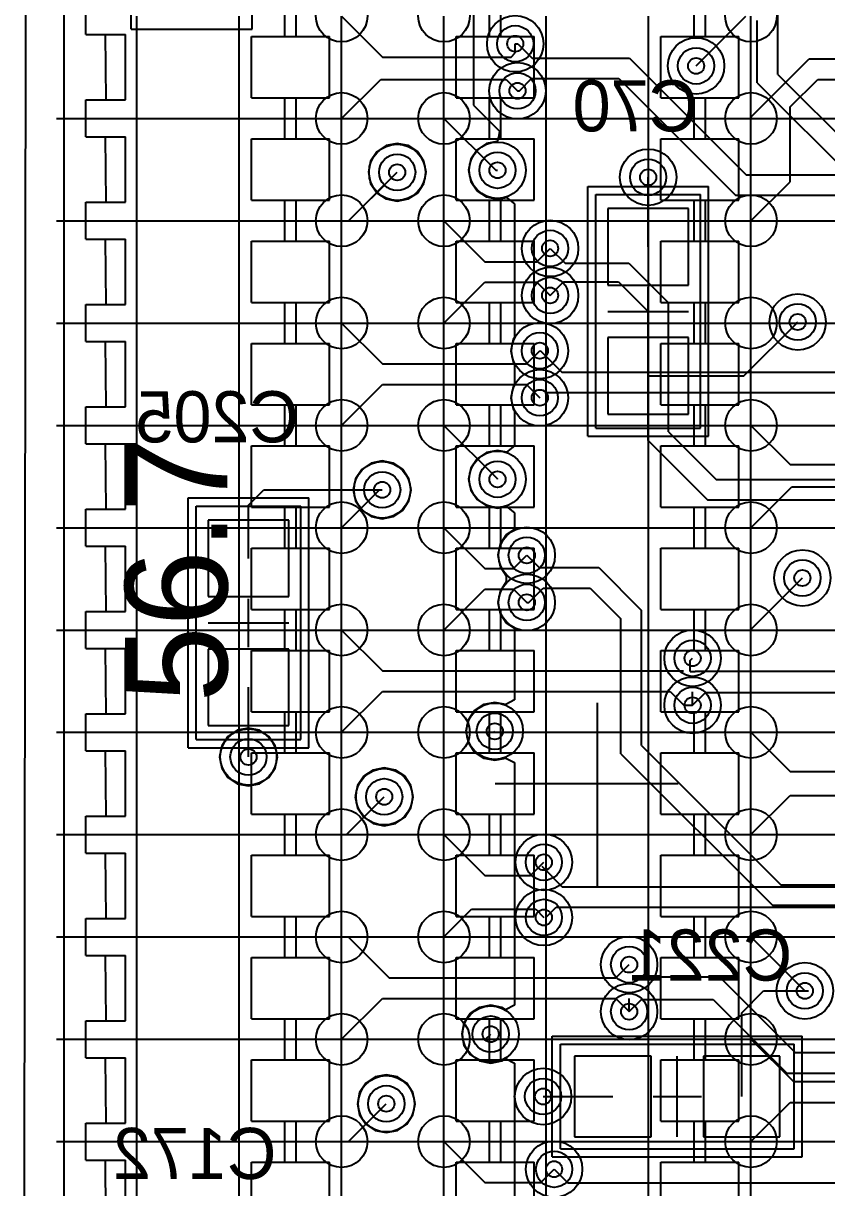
# Model space of a CAD drawing. Extents: x 28 to 300, y 18 to 330.
# Drawn here: x 138.26 to 148.23, y 145.92 to 160.37 of the extents above; entities that cross this region are included whole.
import ezdxf

# ---------------------------------------------------------------- set-up
doc = ezdxf.new("R2010")
doc.units = 0
for name, color, linetype in [('BOTTOMLAYER', 5, 'CONTINUOUS'), ('BOTTOMOVERLAY', 54, 'CONTINUOUS'), ('BOTTOMPASTE', 16, 'CONTINUOUS'), ('BOTTOMSOLDER', 6, 'CONTINUOUS'), ('DRILLDRAWING', 1, 'CONTINUOUS'), ('INTERNALPLANE1', 76, 'CONTINUOUS'), ('INTERNALPLANE6', 136, 'CONTINUOUS'), ('MECHANICAL11', 56, 'CONTINUOUS'), ('MECHANICAL14', 56, 'CONTINUOUS'), ('MECHANICAL15', 56, 'CONTINUOUS'), ('MECHANICAL8', 56, 'CONTINUOUS'), ('MIDLAYER1', 16, 'CONTINUOUS'), ('MIDLAYER3', 90, 'CONTINUOUS'), ('MULTILAYER', 9, 'CONTINUOUS'), ('TOPLAYER', 1, 'CONTINUOUS'), ('TOPOVERLAY', 2, 'CONTINUOUS'), ('TOPPASTE', 8, 'CONTINUOUS'), ('TOPSOLDER', 216, 'CONTINUOUS'), ('VIAHOLELAYER', 16, 'CONTINUOUS')]:
    doc.layers.add(name, color=color, linetype=linetype)

msp = doc.modelspace()

# ---------------------------------------------------------------- linework, layer by layer
at = {"layer": 'BOTTOMLAYER'}
for p, q in [((146.014, 157.595), (146.014, 158.46)), ((146.514, 158.07), (145.514, 158.07)), ((145.514, 158.07), (145.514, 157.12)), ((146.514, 157.12), (146.514, 158.07)), ((145.514, 157.12), (146.514, 157.12)), ((147.202, 155.995), (147.87, 156.663)), ((146.514, 156.47), (145.514, 156.47)), ((145.514, 156.47), (145.514, 155.52)), ((146.514, 155.52), (146.514, 156.47)), ((146.014, 155.995), (147.202, 155.995)), ((145.514, 155.52), (146.514, 155.52)), ((141.054, 154.389), (141.245, 154.58)), ((141.245, 154.58), (142.714, 154.58)), ((141.054, 153.729), (141.054, 154.389)), ((141.554, 154.204), (140.554, 154.204)), ((140.554, 154.204), (140.554, 153.254)), ((141.554, 153.254), (141.554, 154.204)), ((140.554, 153.254), (141.554, 153.254)), ((141.554, 152.604), (140.554, 152.604)), ((140.554, 152.604), (140.554, 151.654)), ((141.554, 151.654), (141.554, 152.604)), ((141.054, 151.264), (141.054, 152.129)), ((140.554, 151.654), (141.554, 151.654)), ((144.695, 149.907), (144.949, 149.653)), ((144.949, 149.653), (149.467, 149.653)), ((144.746, 149.272), (144.873, 149.399)), ((144.873, 149.399), (149.572, 149.399)), ((147.175, 148.089), (147.447, 148.361)), ((147.447, 148.361), (147.959, 148.361)), ((147.175, 147.05), (147.175, 148.089)), ((146.05, 147.55), (145.1, 147.55)), ((145.1, 147.55), (145.1, 146.55)), ((146.05, 146.55), (146.05, 147.55)), ((147.65, 147.55), (146.7, 147.55)), ((146.7, 147.55), (146.7, 146.55)), ((147.65, 146.55), (147.65, 147.55)), ((144.71, 147.05), (145.575, 147.05)), ((145.1, 146.55), (146.05, 146.55)), ((146.7, 146.55), (147.65, 146.55))]:
    msp.add_line(p, q, dxfattribs=at)
for centre in [(144.365, 160.117), (146.609, 159.842), (144.393, 159.533), (142.9, 158.521), (144.145, 158.547), (146.014, 158.46), (144.797, 157.577), (144.797, 156.993), (147.87, 156.663), (144.67, 156.307), (144.67, 155.723), (142.714, 154.58), (144.145, 154.711), (144.508, 153.767), (147.928, 153.486), (144.508, 153.183), (146.566, 152.49), (146.566, 151.906), (144.111, 151.583), (141.054, 151.264), (142.739, 150.77), (144.72, 149.957), (144.72, 149.272), (145.778, 148.687), (147.959, 148.361), (145.778, 148.103), (144.06, 147.824), (142.765, 146.96), (144.71, 147.05), (144.847, 146.147)]:
    msp.add_circle(centre, 0.225, dxfattribs=at)
at = {"layer": 'BOTTOMOVERLAY'}
for p, q in [((145.514, 156.795), (146.514, 156.795)), ((140.554, 152.929), (141.554, 152.929)), ((146.375, 146.55), (146.375, 147.55))]:
    msp.add_line(p, q, dxfattribs=at)
at = {"layer": 'BOTTOMPASTE'}
for p, q in [((146.514, 158.07), (145.514, 158.07)), ((145.514, 158.07), (145.514, 157.12)), ((146.514, 157.12), (146.514, 158.07)), ((145.514, 157.12), (146.514, 157.12)), ((146.514, 156.47), (145.514, 156.47)), ((145.514, 156.47), (145.514, 155.52)), ((146.514, 155.52), (146.514, 156.47)), ((145.514, 155.52), (146.514, 155.52)), ((141.554, 154.204), (140.554, 154.204)), ((140.554, 154.204), (140.554, 153.254)), ((141.554, 153.254), (141.554, 154.204)), ((140.554, 153.254), (141.554, 153.254)), ((141.554, 152.604), (140.554, 152.604)), ((140.554, 152.604), (140.554, 151.654)), ((141.554, 151.654), (141.554, 152.604)), ((140.554, 151.654), (141.554, 151.654)), ((146.05, 147.55), (145.1, 147.55)), ((145.1, 147.55), (145.1, 146.55)), ((146.05, 146.55), (146.05, 147.55)), ((147.65, 147.55), (146.7, 147.55)), ((146.7, 147.55), (146.7, 146.55)), ((147.65, 146.55), (147.65, 147.55)), ((145.1, 146.55), (146.05, 146.55)), ((146.7, 146.55), (147.65, 146.55))]:
    msp.add_line(p, q, dxfattribs=at)
at = {"layer": 'BOTTOMSOLDER'}
for p, q in [((146.514, 158.07), (145.514, 158.07)), ((145.514, 158.07), (145.514, 157.12)), ((146.514, 157.12), (146.514, 158.07)), ((145.514, 157.12), (146.514, 157.12)), ((146.514, 156.47), (145.514, 156.47)), ((145.514, 156.47), (145.514, 155.52)), ((146.514, 155.52), (146.514, 156.47)), ((145.514, 155.52), (146.514, 155.52)), ((141.554, 154.204), (140.554, 154.204)), ((140.554, 154.204), (140.554, 153.254)), ((141.554, 153.254), (141.554, 154.204)), ((140.554, 153.254), (141.554, 153.254)), ((141.554, 152.604), (140.554, 152.604)), ((140.554, 152.604), (140.554, 151.654)), ((141.554, 151.654), (141.554, 152.604)), ((140.554, 151.654), (141.554, 151.654)), ((146.05, 147.55), (145.1, 147.55)), ((145.1, 147.55), (145.1, 146.55)), ((146.05, 146.55), (146.05, 147.55)), ((147.65, 147.55), (146.7, 147.55)), ((146.7, 147.55), (146.7, 146.55)), ((147.65, 146.55), (147.65, 147.55)), ((145.1, 146.55), (146.05, 146.55)), ((146.7, 146.55), (147.65, 146.55))]:
    msp.add_line(p, q, dxfattribs=at)
at = {"layer": 'DRILLDRAWING'}
for centre in [(144.365, 160.117), (146.609, 159.842), (144.393, 159.533), (142.9, 158.521), (144.145, 158.547), (146.014, 158.46), (144.797, 157.577), (144.797, 156.993), (147.87, 156.663), (144.67, 156.307), (144.67, 155.723), (144.145, 154.711), (142.714, 154.58), (144.508, 153.767), (147.928, 153.486), (144.508, 153.183), (146.566, 152.49), (146.566, 151.906), (144.111, 151.583), (141.054, 151.264), (142.739, 150.77), (144.72, 149.957), (144.72, 149.272), (145.778, 148.687), (147.959, 148.361), (145.778, 148.103), (144.06, 147.824), (144.71, 147.05), (142.765, 146.96), (144.847, 146.147)]:
    msp.add_circle(centre, 0.1, dxfattribs=at)
at = {"layer": 'INTERNALPLANE1'}
for centre in [(144.365, 160.117), (146.609, 159.842), (144.393, 159.533), (142.9, 158.521), (144.145, 158.547), (144.797, 157.577), (144.797, 156.993), (147.87, 156.663), (144.67, 156.307), (144.67, 155.723), (144.145, 154.711), (142.714, 154.58), (144.508, 153.767), (147.928, 153.486), (144.508, 153.183), (146.566, 152.49), (146.566, 151.906), (144.111, 151.583), (142.739, 150.77), (144.72, 149.957), (144.72, 149.272), (145.778, 148.687), (147.959, 148.361), (145.778, 148.103), (144.06, 147.824), (142.765, 146.96), (144.847, 146.147)]:
    msp.add_circle(centre, 0.35, dxfattribs=at)
at = {"layer": 'INTERNALPLANE6'}
for centre in [(144.365, 160.117), (144.393, 159.533), (146.014, 158.46), (144.797, 157.577), (144.797, 156.993), (144.67, 156.307), (144.67, 155.723), (144.508, 153.767), (144.508, 153.183), (146.566, 152.49), (146.566, 151.906), (141.054, 151.264), (144.72, 149.957), (144.72, 149.272), (145.778, 148.687), (145.778, 148.103), (144.71, 147.05), (144.847, 146.147)]:
    msp.add_circle(centre, 0.35, dxfattribs=at)
at = {"layer": 'MECHANICAL14'}
for p, q in [((138.768, 122.208), (138.768, 178.824)), ((139.036, 160.231), (139.036, 160.689)), ((141.505, 160.206), (141.505, 160.714)), ((141.645, 160.206), (141.645, 160.714)), ((144.045, 160.206), (144.045, 160.714)), ((144.185, 160.206), (144.185, 160.714)), ((146.585, 160.206), (146.585, 160.714)), ((146.725, 160.206), (146.725, 160.714)), ((139.036, 160.231), (139.53, 160.231)), ((139.276, 160.231), (139.283, 159.419)), ((139.53, 159.419), (139.53, 160.231)), ((141.091, 159.444), (141.091, 160.206)), ((141.091, 160.206), (142.059, 160.206)), ((142.059, 159.444), (142.059, 160.206)), ((143.631, 159.444), (143.631, 160.206)), ((143.631, 160.206), (144.599, 160.206)), ((144.599, 159.444), (144.599, 160.206)), ((146.171, 159.444), (146.171, 160.206)), ((146.171, 160.206), (147.139, 160.206)), ((147.139, 159.444), (147.139, 160.206)), ((141.091, 159.444), (142.059, 159.444)), ((141.505, 158.936), (141.505, 159.444)), ((141.645, 158.936), (141.645, 159.444)), ((143.631, 159.444), (144.599, 159.444)), ((144.045, 158.936), (144.045, 159.444)), ((144.185, 158.936), (144.185, 159.444)), ((146.171, 159.444), (147.139, 159.444)), ((146.585, 158.936), (146.585, 159.444)), ((146.725, 158.936), (146.725, 159.444)), ((139.036, 159.419), (139.53, 159.419)), ((139.036, 158.961), (139.036, 159.419)), ((139.036, 158.961), (139.53, 158.961)), ((139.276, 158.961), (139.283, 158.149)), ((139.53, 158.149), (139.53, 158.961)), ((141.091, 158.174), (141.091, 158.936)), ((141.091, 158.936), (142.059, 158.936)), ((142.059, 158.174), (142.059, 158.936)), ((143.631, 158.174), (143.631, 158.936)), ((143.631, 158.936), (144.599, 158.936)), ((144.599, 158.174), (144.599, 158.936)), ((146.171, 158.174), (146.171, 158.936)), ((146.171, 158.936), (147.139, 158.936)), ((147.139, 158.174), (147.139, 158.936)), ((139.036, 158.149), (139.53, 158.149)), ((139.036, 157.691), (139.036, 158.149)), ((141.091, 158.174), (142.059, 158.174)), ((141.505, 157.666), (141.505, 158.174)), ((141.645, 157.666), (141.645, 158.174)), ((143.631, 158.174), (144.599, 158.174)), ((144.045, 157.666), (144.045, 158.174)), ((144.185, 157.666), (144.185, 158.174)), ((145.364, 155.345), (145.364, 158.245)), ((145.364, 158.245), (146.664, 158.245)), ((146.171, 158.174), (147.139, 158.174)), ((146.585, 157.666), (146.585, 158.174)), ((146.664, 155.345), (146.664, 158.245)), ((146.725, 157.666), (146.725, 158.174)), ((139.036, 157.691), (139.53, 157.691)), ((139.276, 157.691), (139.283, 156.879)), ((139.53, 156.879), (139.53, 157.691)), ((141.091, 156.904), (141.091, 157.666)), ((141.091, 157.666), (142.059, 157.666)), ((142.059, 156.904), (142.059, 157.666)), ((143.631, 156.904), (143.631, 157.666)), ((143.631, 157.666), (144.599, 157.666)), ((144.599, 156.904), (144.599, 157.666)), ((146.171, 156.904), (146.171, 157.666)), ((146.171, 157.666), (147.139, 157.666)), ((147.139, 156.904), (147.139, 157.666)), ((139.036, 156.879), (139.53, 156.879)), ((139.036, 156.421), (139.036, 156.879)), ((141.091, 156.904), (142.059, 156.904)), ((141.505, 156.396), (141.505, 156.904)), ((141.645, 156.396), (141.645, 156.904)), ((143.631, 156.904), (144.599, 156.904)), ((144.045, 156.396), (144.045, 156.904)), ((144.185, 156.396), (144.185, 156.904)), ((146.171, 156.904), (147.139, 156.904)), ((146.585, 156.396), (146.585, 156.904)), ((146.725, 156.396), (146.725, 156.904)), ((139.036, 156.421), (139.53, 156.421)), ((139.276, 156.421), (139.283, 155.609)), ((139.53, 155.609), (139.53, 156.421)), ((141.091, 155.634), (141.091, 156.396)), ((141.091, 156.396), (142.059, 156.396)), ((142.059, 155.634), (142.059, 156.396)), ((143.631, 155.634), (143.631, 156.396)), ((143.631, 156.396), (144.599, 156.396)), ((144.599, 155.634), (144.599, 156.396)), ((146.171, 155.634), (146.171, 156.396)), ((146.171, 156.396), (147.139, 156.396)), ((147.139, 155.634), (147.139, 156.396)), ((139.036, 155.609), (139.53, 155.609)), ((139.036, 155.151), (139.036, 155.609)), ((141.091, 155.634), (142.059, 155.634)), ((141.505, 155.126), (141.505, 155.634)), ((141.645, 155.126), (141.645, 155.634)), ((143.631, 155.634), (144.599, 155.634)), ((144.045, 155.126), (144.045, 155.634)), ((144.185, 155.126), (144.185, 155.634)), ((146.171, 155.634), (147.139, 155.634)), ((146.585, 155.126), (146.585, 155.634)), ((146.725, 155.126), (146.725, 155.634)), ((145.364, 155.345), (146.664, 155.345)), ((139.036, 155.151), (139.53, 155.151)), ((139.276, 155.151), (139.283, 154.339)), ((139.53, 154.339), (139.53, 155.151)), ((141.091, 154.364), (141.091, 155.126)), ((141.091, 155.126), (142.059, 155.126)), ((142.059, 154.364), (142.059, 155.126)), ((143.631, 154.364), (143.631, 155.126)), ((143.631, 155.126), (144.599, 155.126)), ((144.599, 154.364), (144.599, 155.126)), ((146.171, 154.364), (146.171, 155.126)), ((146.171, 155.126), (147.139, 155.126)), ((147.139, 154.364), (147.139, 155.126)), ((140.404, 154.379), (141.704, 154.379)), ((140.404, 151.479), (140.404, 154.379)), ((141.704, 151.479), (141.704, 154.379)), ((139.036, 154.339), (139.53, 154.339)), ((139.036, 153.881), (139.036, 154.339)), ((141.091, 154.364), (142.059, 154.364)), ((141.505, 153.856), (141.505, 154.364)), ((141.645, 153.856), (141.645, 154.364)), ((143.631, 154.364), (144.599, 154.364)), ((144.045, 153.856), (144.045, 154.364)), ((144.185, 153.856), (144.185, 154.364)), ((146.171, 154.364), (147.139, 154.364)), ((146.585, 153.856), (146.585, 154.364)), ((146.725, 153.856), (146.725, 154.364)), ((139.036, 153.881), (139.53, 153.881)), ((139.276, 153.881), (139.283, 153.069)), ((139.53, 153.069), (139.53, 153.881)), ((141.091, 153.094), (141.091, 153.856)), ((141.091, 153.856), (142.059, 153.856)), ((142.059, 153.094), (142.059, 153.856)), ((143.631, 153.094), (143.631, 153.856)), ((143.631, 153.856), (144.599, 153.856)), ((144.599, 153.094), (144.599, 153.856)), ((146.171, 153.094), (146.171, 153.856)), ((146.171, 153.856), (147.139, 153.856)), ((147.139, 153.094), (147.139, 153.856)), ((139.036, 153.069), (139.53, 153.069)), ((139.036, 152.611), (139.036, 153.069)), ((141.091, 153.094), (142.059, 153.094)), ((141.505, 152.586), (141.505, 153.094)), ((141.645, 152.586), (141.645, 153.094)), ((143.631, 153.094), (144.599, 153.094)), ((144.045, 152.586), (144.045, 153.094)), ((144.185, 152.586), (144.185, 153.094)), ((146.171, 153.094), (147.139, 153.094)), ((146.585, 152.586), (146.585, 153.094)), ((146.725, 152.586), (146.725, 153.094)), ((139.036, 152.611), (139.53, 152.611)), ((139.276, 152.611), (139.283, 151.799)), ((139.53, 151.799), (139.53, 152.611)), ((141.091, 151.824), (141.091, 152.586)), ((141.091, 152.586), (142.059, 152.586)), ((142.059, 151.824), (142.059, 152.586)), ((143.631, 151.824), (143.631, 152.586)), ((143.631, 152.586), (144.599, 152.586)), ((144.599, 151.824), (144.599, 152.586)), ((146.171, 151.824), (146.171, 152.586)), ((146.171, 152.586), (147.139, 152.586)), ((147.139, 151.824), (147.139, 152.586)), ((139.036, 151.799), (139.53, 151.799)), ((139.036, 151.341), (139.036, 151.799)), ((141.091, 151.824), (142.059, 151.824)), ((141.505, 151.316), (141.505, 151.824)), ((141.645, 151.316), (141.645, 151.824)), ((143.631, 151.824), (144.599, 151.824)), ((144.045, 151.316), (144.045, 151.824)), ((144.185, 151.316), (144.185, 151.824)), ((146.171, 151.824), (147.139, 151.824)), ((146.585, 151.316), (146.585, 151.824)), ((146.725, 151.316), (146.725, 151.824)), ((140.404, 151.479), (141.704, 151.479)), ((139.036, 151.341), (139.53, 151.341)), ((139.276, 151.341), (139.283, 150.529)), ((139.53, 150.529), (139.53, 151.341)), ((141.091, 150.554), (141.091, 151.316)), ((141.091, 151.316), (142.059, 151.316)), ((142.059, 150.554), (142.059, 151.316)), ((143.631, 150.554), (143.631, 151.316)), ((143.631, 151.316), (144.599, 151.316)), ((144.599, 150.554), (144.599, 151.316)), ((146.171, 150.554), (146.171, 151.316)), ((146.171, 151.316), (147.139, 151.316)), ((147.139, 150.554), (147.139, 151.316)), ((139.036, 150.529), (139.53, 150.529)), ((139.036, 150.071), (139.036, 150.529)), ((141.091, 150.554), (142.059, 150.554)), ((141.505, 150.046), (141.505, 150.554)), ((141.645, 150.046), (141.645, 150.554)), ((143.631, 150.554), (144.599, 150.554)), ((144.045, 150.046), (144.045, 150.554)), ((144.185, 150.046), (144.185, 150.554)), ((146.171, 150.554), (147.139, 150.554)), ((146.585, 150.046), (146.585, 150.554)), ((146.725, 150.046), (146.725, 150.554)), ((139.036, 150.071), (139.53, 150.071)), ((139.276, 150.071), (139.283, 149.259)), ((139.53, 149.259), (139.53, 150.071)), ((141.091, 149.284), (141.091, 150.046)), ((141.091, 150.046), (142.059, 150.046)), ((142.059, 149.284), (142.059, 150.046)), ((143.631, 149.284), (143.631, 150.046)), ((143.631, 150.046), (144.599, 150.046)), ((144.599, 149.284), (144.599, 150.046)), ((146.171, 149.284), (146.171, 150.046)), ((146.171, 150.046), (147.139, 150.046)), ((147.139, 149.284), (147.139, 150.046)), ((139.036, 149.259), (139.53, 149.259)), ((139.036, 148.801), (139.036, 149.259)), ((141.091, 149.284), (142.059, 149.284)), ((141.505, 148.776), (141.505, 149.284)), ((141.645, 148.776), (141.645, 149.284)), ((143.631, 149.284), (144.599, 149.284)), ((144.045, 148.776), (144.045, 149.284)), ((144.185, 148.776), (144.185, 149.284)), ((146.171, 149.284), (147.139, 149.284)), ((146.585, 148.776), (146.585, 149.284)), ((146.725, 148.776), (146.725, 149.284)), ((139.036, 148.801), (139.53, 148.801)), ((139.276, 148.801), (139.283, 147.989)), ((139.53, 147.989), (139.53, 148.801)), ((141.091, 148.014), (141.091, 148.776)), ((141.091, 148.776), (142.059, 148.776)), ((142.059, 148.014), (142.059, 148.776)), ((143.631, 148.014), (143.631, 148.776)), ((143.631, 148.776), (144.599, 148.776)), ((144.599, 148.014), (144.599, 148.776)), ((146.171, 148.014), (146.171, 148.776)), ((146.171, 148.776), (147.139, 148.776)), ((147.139, 148.014), (147.139, 148.776)), ((141.091, 148.014), (142.059, 148.014)), ((141.505, 147.506), (141.505, 148.014)), ((141.645, 147.506), (141.645, 148.014)), ((143.631, 148.014), (144.599, 148.014)), ((144.045, 147.506), (144.045, 148.014)), ((144.185, 147.506), (144.185, 148.014)), ((146.171, 148.014), (147.139, 148.014)), ((146.585, 147.506), (146.585, 148.014)), ((146.725, 147.506), (146.725, 148.014)), ((139.036, 147.989), (139.53, 147.989)), ((139.036, 147.531), (139.036, 147.989)), ((144.925, 146.4), (144.925, 147.7)), ((144.925, 147.7), (147.825, 147.7)), ((147.825, 146.4), (147.825, 147.7)), ((139.036, 147.531), (139.53, 147.531)), ((139.276, 147.531), (139.283, 146.719)), ((139.53, 146.719), (139.53, 147.531)), ((141.091, 146.744), (141.091, 147.506)), ((141.091, 147.506), (142.059, 147.506)), ((142.059, 146.744), (142.059, 147.506)), ((143.631, 146.744), (143.631, 147.506)), ((143.631, 147.506), (144.599, 147.506)), ((144.599, 146.744), (144.599, 147.506)), ((146.171, 146.744), (146.171, 147.506)), ((146.171, 147.506), (147.139, 147.506)), ((147.139, 146.744), (147.139, 147.506)), ((139.036, 146.719), (139.53, 146.719)), ((139.036, 146.261), (139.036, 146.719)), ((141.091, 146.744), (142.059, 146.744)), ((141.505, 146.236), (141.505, 146.744)), ((141.645, 146.236), (141.645, 146.744)), ((143.631, 146.744), (144.599, 146.744)), ((144.045, 146.236), (144.045, 146.744)), ((144.185, 146.236), (144.185, 146.744)), ((146.171, 146.744), (147.139, 146.744)), ((146.585, 146.236), (146.585, 146.744)), ((146.725, 146.236), (146.725, 146.744)), ((144.925, 146.4), (147.825, 146.4)), ((139.036, 146.261), (139.53, 146.261)), ((139.276, 146.261), (139.283, 145.449)), ((139.53, 145.449), (139.53, 146.261)), ((141.091, 145.474), (141.091, 146.236)), ((141.091, 146.236), (142.059, 146.236)), ((142.059, 145.474), (142.059, 146.236)), ((143.631, 145.474), (143.631, 146.236)), ((143.631, 146.236), (144.599, 146.236)), ((144.599, 145.474), (144.599, 146.236)), ((146.171, 145.474), (146.171, 146.236)), ((146.171, 146.236), (147.139, 146.236)), ((147.139, 145.474), (147.139, 146.236))]:
    msp.add_line(p, q, dxfattribs=at)
at = {"layer": 'MECHANICAL15'}
for p, q in [((139.6, 160.3), (139.6, 163.4)), ((141.1, 160.3), (141.1, 163.4)), ((139.6, 160.3), (141.1, 160.3)), ((145.264, 155.245), (145.264, 158.345)), ((145.264, 158.345), (146.764, 158.345)), ((146.764, 155.245), (146.764, 158.345)), ((146.014, 156.495), (146.014, 157.095)), ((145.714, 156.795), (146.314, 156.795)), ((145.264, 155.245), (146.764, 155.245)), ((140.304, 151.379), (140.304, 154.479)), ((140.304, 154.479), (141.804, 154.479)), ((141.804, 151.379), (141.804, 154.479)), ((141.054, 152.629), (141.054, 153.229)), ((140.754, 152.929), (141.354, 152.929)), ((140.304, 151.379), (141.804, 151.379)), ((144.825, 147.8), (147.925, 147.8)), ((144.825, 146.3), (144.825, 147.8)), ((147.925, 146.3), (147.925, 147.8)), ((146.375, 146.75), (146.375, 147.35)), ((146.075, 147.05), (146.675, 147.05)), ((144.825, 146.3), (147.925, 146.3))]:
    msp.add_line(p, q, dxfattribs=at)
at = {"layer": 'MECHANICAL8'}
for p, q in [((139.67, 159.46), (139.67, 160.46)), ((140.94, 159.46), (140.94, 160.46)), ((142.21, 159.46), (142.21, 160.46)), ((143.48, 159.46), (143.48, 160.46)), ((144.75, 159.46), (144.75, 160.46)), ((146.02, 159.46), (146.02, 160.46)), ((147.29, 159.46), (147.29, 160.46)), ((139.67, 159.19), (139.67, 160.19)), ((140.94, 159.19), (140.94, 160.19)), ((142.21, 159.19), (142.21, 160.19)), ((143.48, 159.19), (143.48, 160.19)), ((144.75, 159.19), (144.75, 160.19)), ((146.02, 159.19), (146.02, 160.19)), ((147.29, 159.19), (147.29, 160.19)), ((138.67, 159.19), (139.67, 159.19)), ((139.67, 158.19), (139.67, 159.19)), ((139.67, 159.19), (140.67, 159.19)), ((139.94, 159.19), (140.94, 159.19)), ((140.94, 158.19), (140.94, 159.19)), ((140.94, 159.19), (141.94, 159.19)), ((141.21, 159.19), (142.21, 159.19)), ((142.21, 158.19), (142.21, 159.19)), ((142.21, 159.19), (143.21, 159.19)), ((142.48, 159.19), (143.48, 159.19)), ((143.48, 158.19), (143.48, 159.19)), ((143.48, 159.19), (144.48, 159.19)), ((143.75, 159.19), (144.75, 159.19)), ((144.75, 158.19), (144.75, 159.19)), ((144.75, 159.19), (145.75, 159.19)), ((145.02, 159.19), (146.02, 159.19)), ((146.02, 158.19), (146.02, 159.19)), ((146.02, 159.19), (147.02, 159.19)), ((146.29, 159.19), (147.29, 159.19)), ((147.29, 158.19), (147.29, 159.19)), ((147.29, 159.19), (148.29, 159.19)), ((147.56, 159.19), (148.56, 159.19)), ((139.67, 157.92), (139.67, 158.92)), ((140.94, 157.92), (140.94, 158.92)), ((142.21, 157.92), (142.21, 158.92)), ((143.48, 157.92), (143.48, 158.92)), ((144.75, 157.92), (144.75, 158.92)), ((146.02, 157.92), (146.02, 158.92)), ((147.29, 157.92), (147.29, 158.92)), ((138.67, 157.92), (139.67, 157.92)), ((139.67, 156.92), (139.67, 157.92)), ((139.67, 157.92), (140.67, 157.92)), ((139.94, 157.92), (140.94, 157.92)), ((140.94, 156.92), (140.94, 157.92)), ((140.94, 157.92), (141.94, 157.92)), ((141.21, 157.92), (142.21, 157.92)), ((142.21, 156.92), (142.21, 157.92)), ((142.21, 157.92), (143.21, 157.92)), ((142.48, 157.92), (143.48, 157.92)), ((143.48, 156.92), (143.48, 157.92)), ((143.48, 157.92), (144.48, 157.92)), ((143.75, 157.92), (144.75, 157.92)), ((144.75, 156.92), (144.75, 157.92)), ((144.75, 157.92), (145.75, 157.92)), ((145.02, 157.92), (146.02, 157.92)), ((146.02, 156.92), (146.02, 157.92)), ((146.02, 157.92), (147.02, 157.92)), ((146.29, 157.92), (147.29, 157.92)), ((147.29, 156.92), (147.29, 157.92)), ((147.29, 157.92), (148.29, 157.92)), ((147.56, 157.92), (148.56, 157.92)), ((139.67, 156.65), (139.67, 157.65)), ((140.94, 156.65), (140.94, 157.65)), ((142.21, 156.65), (142.21, 157.65)), ((143.48, 156.65), (143.48, 157.65)), ((144.75, 156.65), (144.75, 157.65)), ((146.02, 156.65), (146.02, 157.65)), ((147.29, 156.65), (147.29, 157.65)), ((138.67, 156.65), (139.67, 156.65)), ((139.67, 155.65), (139.67, 156.65)), ((139.67, 156.65), (140.67, 156.65)), ((139.94, 156.65), (140.94, 156.65)), ((140.94, 155.65), (140.94, 156.65)), ((140.94, 156.65), (141.94, 156.65)), ((141.21, 156.65), (142.21, 156.65)), ((142.21, 155.65), (142.21, 156.65)), ((142.21, 156.65), (143.21, 156.65)), ((142.48, 156.65), (143.48, 156.65)), ((143.48, 155.65), (143.48, 156.65)), ((143.48, 156.65), (144.48, 156.65)), ((143.75, 156.65), (144.75, 156.65)), ((144.75, 155.65), (144.75, 156.65)), ((144.75, 156.65), (145.75, 156.65)), ((145.02, 156.65), (146.02, 156.65)), ((146.02, 155.65), (146.02, 156.65)), ((146.02, 156.65), (147.02, 156.65)), ((146.29, 156.65), (147.29, 156.65)), ((147.29, 155.65), (147.29, 156.65)), ((147.29, 156.65), (148.29, 156.65)), ((147.56, 156.65), (148.56, 156.65)), ((139.67, 155.38), (139.67, 156.38)), ((140.94, 155.38), (140.94, 156.38)), ((142.21, 155.38), (142.21, 156.38)), ((143.48, 155.38), (143.48, 156.38)), ((144.75, 155.38), (144.75, 156.38)), ((146.02, 155.38), (146.02, 156.38)), ((147.29, 155.38), (147.29, 156.38)), ((138.67, 155.38), (139.67, 155.38)), ((139.67, 154.38), (139.67, 155.38)), ((139.67, 155.38), (140.67, 155.38)), ((139.94, 155.38), (140.94, 155.38)), ((140.94, 154.38), (140.94, 155.38)), ((140.94, 155.38), (141.94, 155.38)), ((141.21, 155.38), (142.21, 155.38)), ((142.21, 154.38), (142.21, 155.38)), ((142.21, 155.38), (143.21, 155.38)), ((142.48, 155.38), (143.48, 155.38)), ((143.48, 154.38), (143.48, 155.38)), ((143.48, 155.38), (144.48, 155.38)), ((143.75, 155.38), (144.75, 155.38)), ((144.75, 154.38), (144.75, 155.38)), ((144.75, 155.38), (145.75, 155.38)), ((145.02, 155.38), (146.02, 155.38)), ((146.02, 154.38), (146.02, 155.38)), ((146.02, 155.38), (147.02, 155.38)), ((146.29, 155.38), (147.29, 155.38)), ((147.29, 154.38), (147.29, 155.38)), ((147.29, 155.38), (148.29, 155.38)), ((147.56, 155.38), (148.56, 155.38)), ((139.67, 154.11), (139.67, 155.11)), ((140.94, 154.11), (140.94, 155.11)), ((142.21, 154.11), (142.21, 155.11)), ((143.48, 154.11), (143.48, 155.11)), ((144.75, 154.11), (144.75, 155.11)), ((146.02, 154.11), (146.02, 155.11)), ((147.29, 154.11), (147.29, 155.11)), ((138.67, 154.11), (139.67, 154.11)), ((139.67, 153.11), (139.67, 154.11)), ((139.67, 154.11), (140.67, 154.11)), ((139.94, 154.11), (140.94, 154.11)), ((140.94, 153.11), (140.94, 154.11)), ((140.94, 154.11), (141.94, 154.11)), ((141.21, 154.11), (142.21, 154.11)), ((142.21, 153.11), (142.21, 154.11)), ((142.21, 154.11), (143.21, 154.11)), ((142.48, 154.11), (143.48, 154.11)), ((143.48, 153.11), (143.48, 154.11)), ((143.48, 154.11), (144.48, 154.11)), ((143.75, 154.11), (144.75, 154.11)), ((144.75, 153.11), (144.75, 154.11)), ((144.75, 154.11), (145.75, 154.11)), ((145.02, 154.11), (146.02, 154.11)), ((146.02, 153.11), (146.02, 154.11)), ((146.02, 154.11), (147.02, 154.11)), ((146.29, 154.11), (147.29, 154.11)), ((147.29, 153.11), (147.29, 154.11)), ((147.29, 154.11), (148.29, 154.11)), ((147.56, 154.11), (148.56, 154.11)), ((139.67, 152.84), (139.67, 153.84)), ((140.94, 152.84), (140.94, 153.84)), ((142.21, 152.84), (142.21, 153.84)), ((143.48, 152.84), (143.48, 153.84)), ((144.75, 152.84), (144.75, 153.84)), ((146.02, 152.84), (146.02, 153.84)), ((147.29, 152.84), (147.29, 153.84)), ((138.67, 152.84), (139.67, 152.84)), ((139.67, 151.84), (139.67, 152.84)), ((139.67, 152.84), (140.67, 152.84)), ((139.94, 152.84), (140.94, 152.84)), ((140.94, 151.84), (140.94, 152.84)), ((140.94, 152.84), (141.94, 152.84)), ((141.21, 152.84), (142.21, 152.84)), ((142.21, 151.84), (142.21, 152.84)), ((142.21, 152.84), (143.21, 152.84)), ((142.48, 152.84), (143.48, 152.84)), ((143.48, 151.84), (143.48, 152.84)), ((143.48, 152.84), (144.48, 152.84)), ((143.75, 152.84), (144.75, 152.84)), ((144.75, 151.84), (144.75, 152.84)), ((144.75, 152.84), (145.75, 152.84)), ((145.02, 152.84), (146.02, 152.84)), ((146.02, 151.84), (146.02, 152.84)), ((146.02, 152.84), (147.02, 152.84)), ((146.29, 152.84), (147.29, 152.84)), ((147.29, 151.84), (147.29, 152.84)), ((147.29, 152.84), (148.29, 152.84)), ((147.56, 152.84), (148.56, 152.84)), ((139.67, 151.57), (139.67, 152.57)), ((140.94, 151.57), (140.94, 152.57)), ((142.21, 151.57), (142.21, 152.57)), ((143.48, 151.57), (143.48, 152.57)), ((144.75, 151.57), (144.75, 152.57)), ((146.02, 151.57), (146.02, 152.57)), ((147.29, 151.57), (147.29, 152.57)), ((145.385, 150.935), (145.385, 151.935)), ((145.385, 150.935), (145.385, 151.935)), ((138.67, 151.57), (139.67, 151.57)), ((139.67, 150.57), (139.67, 151.57)), ((139.67, 151.57), (140.67, 151.57)), ((139.94, 151.57), (140.94, 151.57)), ((140.94, 150.57), (140.94, 151.57)), ((140.94, 151.57), (141.94, 151.57)), ((141.21, 151.57), (142.21, 151.57)), ((142.21, 150.57), (142.21, 151.57)), ((142.21, 151.57), (143.21, 151.57)), ((142.48, 151.57), (143.48, 151.57)), ((143.48, 150.57), (143.48, 151.57)), ((143.48, 151.57), (144.48, 151.57)), ((143.75, 151.57), (144.75, 151.57)), ((144.75, 150.57), (144.75, 151.57)), ((144.75, 151.57), (145.75, 151.57)), ((145.02, 151.57), (146.02, 151.57)), ((146.02, 150.57), (146.02, 151.57)), ((146.02, 151.57), (147.02, 151.57)), ((146.29, 151.57), (147.29, 151.57)), ((147.29, 150.57), (147.29, 151.57)), ((147.29, 151.57), (148.29, 151.57)), ((147.56, 151.57), (148.56, 151.57)), ((139.67, 150.3), (139.67, 151.3)), ((140.94, 150.3), (140.94, 151.3)), ((142.21, 150.3), (142.21, 151.3)), ((143.48, 150.3), (143.48, 151.3)), ((144.75, 150.3), (144.75, 151.3)), ((146.02, 150.3), (146.02, 151.3)), ((147.29, 150.3), (147.29, 151.3)), ((144.115, 150.935), (145.115, 150.935)), ((144.385, 150.935), (145.385, 150.935)), ((144.385, 150.935), (145.385, 150.935)), ((145.385, 149.935), (145.385, 150.935)), ((145.385, 150.935), (146.385, 150.935)), ((145.385, 150.935), (146.385, 150.935)), ((145.385, 149.935), (145.385, 150.935)), ((145.385, 149.665), (145.385, 150.665)), ((138.67, 150.3), (139.67, 150.3)), ((139.67, 149.3), (139.67, 150.3)), ((139.67, 150.3), (140.67, 150.3)), ((139.94, 150.3), (140.94, 150.3)), ((140.94, 149.3), (140.94, 150.3)), ((140.94, 150.3), (141.94, 150.3)), ((141.21, 150.3), (142.21, 150.3)), ((142.21, 149.3), (142.21, 150.3)), ((142.21, 150.3), (143.21, 150.3)), ((142.48, 150.3), (143.48, 150.3)), ((143.48, 149.3), (143.48, 150.3)), ((143.48, 150.3), (144.48, 150.3)), ((143.75, 150.3), (144.75, 150.3)), ((144.75, 149.3), (144.75, 150.3)), ((144.75, 150.3), (145.75, 150.3)), ((145.02, 150.3), (146.02, 150.3)), ((146.02, 149.3), (146.02, 150.3)), ((146.02, 150.3), (147.02, 150.3)), ((146.29, 150.3), (147.29, 150.3)), ((147.29, 149.3), (147.29, 150.3)), ((147.29, 150.3), (148.29, 150.3)), ((147.56, 150.3), (148.56, 150.3)), ((139.67, 149.03), (139.67, 150.03)), ((140.94, 149.03), (140.94, 150.03)), ((142.21, 149.03), (142.21, 150.03)), ((143.48, 149.03), (143.48, 150.03)), ((144.75, 149.03), (144.75, 150.03)), ((146.02, 149.03), (146.02, 150.03)), ((147.29, 149.03), (147.29, 150.03)), ((138.67, 149.03), (139.67, 149.03)), ((139.67, 148.03), (139.67, 149.03)), ((139.67, 149.03), (140.67, 149.03)), ((139.94, 149.03), (140.94, 149.03)), ((140.94, 148.03), (140.94, 149.03)), ((140.94, 149.03), (141.94, 149.03)), ((141.21, 149.03), (142.21, 149.03)), ((142.21, 148.03), (142.21, 149.03)), ((142.21, 149.03), (143.21, 149.03)), ((142.48, 149.03), (143.48, 149.03)), ((143.48, 148.03), (143.48, 149.03)), ((143.48, 149.03), (144.48, 149.03)), ((143.75, 149.03), (144.75, 149.03)), ((144.75, 148.03), (144.75, 149.03)), ((144.75, 149.03), (145.75, 149.03)), ((145.02, 149.03), (146.02, 149.03)), ((146.02, 148.03), (146.02, 149.03)), ((146.02, 149.03), (147.02, 149.03)), ((146.29, 149.03), (147.29, 149.03)), ((147.29, 148.03), (147.29, 149.03)), ((147.29, 149.03), (148.29, 149.03)), ((147.56, 149.03), (148.56, 149.03)), ((139.67, 147.76), (139.67, 148.76)), ((140.94, 147.76), (140.94, 148.76)), ((142.21, 147.76), (142.21, 148.76)), ((143.48, 147.76), (143.48, 148.76)), ((144.75, 147.76), (144.75, 148.76)), ((146.02, 147.76), (146.02, 148.76)), ((147.29, 147.76), (147.29, 148.76)), ((138.67, 147.76), (139.67, 147.76)), ((139.67, 146.76), (139.67, 147.76)), ((139.67, 147.76), (140.67, 147.76)), ((139.94, 147.76), (140.94, 147.76)), ((140.94, 146.76), (140.94, 147.76)), ((140.94, 147.76), (141.94, 147.76)), ((141.21, 147.76), (142.21, 147.76)), ((142.21, 146.76), (142.21, 147.76)), ((142.21, 147.76), (143.21, 147.76)), ((142.48, 147.76), (143.48, 147.76)), ((143.48, 146.76), (143.48, 147.76)), ((143.48, 147.76), (144.48, 147.76)), ((143.75, 147.76), (144.75, 147.76)), ((144.75, 146.76), (144.75, 147.76)), ((144.75, 147.76), (145.75, 147.76)), ((145.02, 147.76), (146.02, 147.76)), ((146.02, 146.76), (146.02, 147.76)), ((146.02, 147.76), (147.02, 147.76)), ((146.29, 147.76), (147.29, 147.76)), ((147.29, 146.76), (147.29, 147.76)), ((147.29, 147.76), (148.29, 147.76)), ((147.56, 147.76), (148.56, 147.76)), ((139.67, 146.49), (139.67, 147.49)), ((140.94, 146.49), (140.94, 147.49)), ((142.21, 146.49), (142.21, 147.49)), ((143.48, 146.49), (143.48, 147.49)), ((144.75, 146.49), (144.75, 147.49)), ((146.02, 146.49), (146.02, 147.49)), ((147.29, 146.49), (147.29, 147.49)), ((138.67, 146.49), (139.67, 146.49)), ((139.67, 145.49), (139.67, 146.49)), ((139.67, 146.49), (140.67, 146.49)), ((139.94, 146.49), (140.94, 146.49)), ((140.94, 145.49), (140.94, 146.49)), ((140.94, 146.49), (141.94, 146.49)), ((141.21, 146.49), (142.21, 146.49)), ((142.21, 145.49), (142.21, 146.49)), ((142.21, 146.49), (143.21, 146.49)), ((142.48, 146.49), (143.48, 146.49)), ((143.48, 145.49), (143.48, 146.49)), ((143.48, 146.49), (144.48, 146.49)), ((143.75, 146.49), (144.75, 146.49)), ((144.75, 145.49), (144.75, 146.49)), ((144.75, 146.49), (145.75, 146.49)), ((145.02, 146.49), (146.02, 146.49)), ((146.02, 145.49), (146.02, 146.49)), ((146.02, 146.49), (147.02, 146.49)), ((146.29, 146.49), (147.29, 146.49)), ((147.29, 145.49), (147.29, 146.49)), ((147.29, 146.49), (148.29, 146.49)), ((147.56, 146.49), (148.56, 146.49)), ((139.67, 145.22), (139.67, 146.22)), ((140.94, 145.22), (140.94, 146.22)), ((142.21, 145.22), (142.21, 146.22)), ((143.48, 145.22), (143.48, 146.22)), ((144.75, 145.22), (144.75, 146.22)), ((146.02, 145.22), (146.02, 146.22)), ((147.29, 145.22), (147.29, 146.22))]:
    msp.add_line(p, q, dxfattribs=at)
at = {"layer": 'MIDLAYER1'}
for p, q in [((147.623, 159.736), (147.623, 160.512)), ((147.369, 159.631), (147.369, 160.407)), ((147.623, 159.736), (151.997, 155.363)), ((147.369, 159.631), (151.892, 155.109)), ((144.8, 157.577), (144.985, 157.392)), ((144.985, 157.392), (145.776, 157.392)), ((145.776, 157.392), (146.268, 156.9)), ((144.797, 156.993), (144.965, 157.162)), ((144.965, 157.162), (145.647, 157.162)), ((145.647, 157.162), (146.014, 156.795)), ((144.797, 156.993), (144.8, 156.993)), ((146.268, 155.3), (146.268, 156.9)), ((146.014, 155.194), (146.014, 156.795)), ((146.268, 155.3), (146.857, 154.71)), ((146.014, 155.194), (146.752, 154.456)), ((146.857, 154.71), (149.965, 154.71)), ((146.752, 154.456), (149.859, 154.456)), ((144.847, 146.147), (144.86, 146.135)), ((144.847, 146.147), (144.848, 146.147)), ((144.847, 146.147), (145.016, 145.978)), ((145.016, 145.978), (151.067, 145.978))]:
    msp.add_line(p, q, dxfattribs=at)
for centre in [(144.365, 160.117), (146.609, 159.842), (144.393, 159.533), (142.9, 158.521), (144.145, 158.547), (146.014, 158.46), (144.797, 157.577), (144.797, 156.993), (147.87, 156.663), (144.67, 156.307), (144.67, 155.723), (142.714, 154.58), (144.145, 154.711), (144.508, 153.767), (147.928, 153.486), (144.508, 153.183), (146.566, 152.49), (146.566, 151.906), (144.111, 151.583), (141.054, 151.264), (142.739, 150.77), (144.72, 149.957), (144.72, 149.272), (145.778, 148.687), (147.959, 148.361), (145.778, 148.103), (144.06, 147.824), (142.765, 146.96), (144.71, 147.05), (144.847, 146.147)]:
    msp.add_circle(centre, 0.225, dxfattribs=at)
at = {"layer": 'MIDLAYER3'}
for p, q in [((138.26, 134.082), (138.307, 175.264)), ((143.848, 160.625), (143.848, 159.355)), ((144.365, 160.117), (144.397, 160.117)), ((144.397, 160.117), (144.575, 159.939)), ((144.575, 159.939), (145.784, 159.939)), ((145.784, 159.939), (147.232, 158.491)), ((144.416, 159.533), (144.567, 159.685)), ((144.567, 159.685), (145.652, 159.685)), ((145.652, 159.685), (147.099, 158.237)), ((144.393, 159.533), (144.416, 159.533)), ((144.393, 159.533), (144.393, 159.533)), ((143.848, 159.355), (144.17, 159.032)), ((144.17, 159.032), (144.155, 158.956)), ((142.763, 158.853), (142.647, 158.775)), ((142.9, 158.88), (142.763, 158.853)), ((143.038, 158.853), (142.9, 158.88)), ((143.154, 158.775), (143.038, 158.853)), ((144.008, 158.878), (143.891, 158.801)), ((144.139, 158.905), (144.008, 158.878)), ((144.155, 158.956), (144.139, 158.905)), ((142.647, 158.775), (142.569, 158.659)), ((143.232, 158.659), (143.154, 158.775)), ((143.891, 158.801), (143.813, 158.684)), ((142.569, 158.659), (142.542, 158.521)), ((143.259, 158.521), (143.232, 158.659)), ((143.813, 158.684), (143.786, 158.547)), ((142.542, 158.521), (142.569, 158.384)), ((143.232, 158.384), (143.259, 158.521)), ((143.786, 158.547), (143.813, 158.409)), ((147.232, 158.491), (151.366, 158.491)), ((142.569, 158.384), (142.647, 158.268)), ((142.647, 158.268), (142.763, 158.19)), ((143.038, 158.19), (143.154, 158.268)), ((143.154, 158.268), (143.232, 158.384)), ((143.813, 158.409), (143.891, 158.293)), ((143.891, 158.293), (144.008, 158.215)), ((142.763, 158.19), (142.9, 158.163)), ((142.9, 158.163), (143.038, 158.19)), ((144.008, 158.215), (144.145, 158.188)), ((144.145, 158.188), (144.258, 158.21)), ((144.258, 158.21), (144.356, 158.13)), ((144.356, 158.13), (144.356, 156.471)), ((147.099, 158.237), (151.261, 158.237)), ((144.338, 156.444), (144.311, 156.307)), ((144.356, 156.471), (144.338, 156.444)), ((144.311, 156.307), (144.338, 156.17)), ((144.67, 156.307), (144.678, 156.307)), ((144.678, 156.307), (144.944, 156.041)), ((144.338, 156.17), (144.356, 156.143)), ((144.356, 156.143), (144.356, 155.887)), ((144.944, 156.041), (149.575, 156.041)), ((144.338, 155.86), (144.311, 155.723)), ((144.356, 155.887), (144.338, 155.86)), ((144.311, 155.723), (144.338, 155.586)), ((144.733, 155.787), (149.469, 155.787)), ((144.338, 155.586), (144.356, 155.559)), ((144.356, 155.559), (144.356, 155.128)), ((144.356, 155.128), (144.258, 155.048)), ((143.891, 154.965), (143.813, 154.849)), ((144.008, 155.043), (143.891, 154.965)), ((144.145, 155.07), (144.008, 155.043)), ((144.258, 155.048), (144.145, 155.07)), ((142.46, 154.834), (142.382, 154.718)), ((142.576, 154.912), (142.46, 154.834)), ((142.714, 154.939), (142.576, 154.912)), ((142.851, 154.912), (142.714, 154.939)), ((142.968, 154.834), (142.851, 154.912)), ((143.045, 154.718), (142.968, 154.834)), ((143.813, 154.849), (143.786, 154.711)), ((142.382, 154.718), (142.355, 154.58)), ((143.073, 154.58), (143.045, 154.718)), ((143.786, 154.711), (143.813, 154.574)), ((142.355, 154.58), (142.382, 154.443)), ((143.045, 154.443), (143.073, 154.58)), ((143.813, 154.574), (143.891, 154.458)), ((142.382, 154.443), (142.46, 154.326)), ((142.968, 154.326), (143.045, 154.443)), ((143.891, 154.458), (144.008, 154.38)), ((144.008, 154.38), (144.145, 154.353)), ((144.145, 154.353), (144.258, 154.375)), ((144.258, 154.375), (144.356, 154.294)), ((142.46, 154.326), (142.576, 154.249)), ((142.576, 154.249), (142.714, 154.221)), ((142.714, 154.221), (142.851, 154.249)), ((142.851, 154.249), (142.968, 154.326)), ((144.356, 154.294), (144.356, 154.089)), ((144.356, 154.089), (144.254, 154.021)), ((144.254, 154.021), (144.177, 153.904)), ((144.177, 153.904), (144.149, 153.767)), ((144.149, 153.767), (144.177, 153.63)), ((144.508, 153.767), (144.661, 153.614)), ((144.177, 153.63), (144.254, 153.513)), ((144.254, 153.513), (144.254, 153.437)), ((144.661, 153.614), (145.016, 153.614)), ((144.915, 153.614), (145.016, 153.614)), ((145.016, 153.614), (145.401, 153.614)), ((145.401, 153.614), (145.931, 153.084)), ((144.254, 153.437), (144.177, 153.32)), ((144.534, 153.183), (144.711, 153.36)), ((144.711, 153.36), (145.296, 153.36)), ((145.296, 153.36), (145.677, 152.979)), ((144.177, 153.32), (144.149, 153.183)), ((144.149, 153.183), (144.177, 153.046)), ((144.508, 153.183), (144.534, 153.183)), ((145.931, 151.408), (145.931, 153.084)), ((144.177, 153.046), (144.254, 152.929)), ((144.254, 152.929), (144.356, 152.861)), ((145.677, 151.303), (145.677, 152.979)), ((144.356, 152.861), (144.356, 151.972)), ((146.535, 152.46), (146.566, 152.49)), ((146.535, 152.325), (146.535, 152.46)), ((146.535, 152.325), (146.566, 152.325)), ((146.566, 152.325), (146.594, 152.325)), ((146.594, 152.325), (146.6, 152.331)), ((146.6, 152.331), (149.384, 152.331)), ((146.566, 151.906), (146.566, 152.071)), ((146.566, 151.906), (146.724, 152.065)), ((146.724, 152.065), (149.291, 152.065)), ((143.973, 151.915), (143.857, 151.837)), ((144.111, 151.942), (143.973, 151.915)), ((144.248, 151.915), (144.111, 151.942)), ((144.356, 151.972), (144.248, 151.915)), ((143.857, 151.837), (143.779, 151.72)), ((141.054, 151.623), (140.916, 151.596)), ((141.191, 151.596), (141.054, 151.623)), ((143.779, 151.72), (143.752, 151.583)), ((140.8, 151.518), (140.722, 151.401)), ((140.916, 151.596), (140.8, 151.518)), ((141.308, 151.518), (141.191, 151.596)), ((141.385, 151.401), (141.308, 151.518)), ((143.752, 151.583), (143.779, 151.446)), ((140.722, 151.401), (140.695, 151.264)), ((141.413, 151.264), (141.385, 151.401)), ((143.779, 151.446), (143.857, 151.329)), ((143.857, 151.329), (143.973, 151.251)), ((145.931, 151.408), (147.661, 149.677)), ((140.695, 151.264), (140.722, 151.127)), ((141.385, 151.127), (141.413, 151.264)), ((143.973, 151.251), (144.111, 151.224)), ((144.111, 151.224), (144.248, 151.251)), ((144.248, 151.251), (144.356, 151.194)), ((144.356, 151.194), (144.356, 148.184)), ((145.677, 151.303), (147.556, 149.423)), ((140.722, 151.127), (140.8, 151.01)), ((141.308, 151.01), (141.385, 151.127)), ((142.602, 151.102), (142.485, 151.024)), ((142.739, 151.129), (142.602, 151.102)), ((142.877, 151.102), (142.739, 151.129)), ((142.993, 151.024), (142.877, 151.102)), ((140.8, 151.01), (140.916, 150.932)), ((140.916, 150.932), (141.054, 150.905)), ((141.054, 150.905), (141.191, 150.932)), ((141.191, 150.932), (141.308, 151.01)), ((142.408, 150.908), (142.38, 150.77)), ((142.485, 151.024), (142.408, 150.908)), ((143.071, 150.908), (142.993, 151.024)), ((143.098, 150.77), (143.071, 150.908)), ((142.38, 150.77), (142.408, 150.633)), ((143.071, 150.633), (143.098, 150.77)), ((142.408, 150.633), (142.485, 150.516)), ((142.993, 150.516), (143.071, 150.633)), ((142.485, 150.516), (142.602, 150.439)), ((142.877, 150.439), (142.993, 150.516)), ((142.602, 150.439), (142.739, 150.411)), ((142.739, 150.411), (142.877, 150.439)), ((147.661, 149.677), (169.439, 149.677)), ((147.556, 149.423), (169.334, 149.423)), ((145.829, 148.534), (146.899, 148.534)), ((146.899, 148.534), (147.839, 147.594)), ((143.923, 148.155), (143.806, 148.078)), ((144.06, 148.183), (143.923, 148.155)), ((144.197, 148.155), (144.06, 148.183)), ((144.244, 148.124), (144.197, 148.155)), ((144.356, 148.184), (144.244, 148.124)), ((145.778, 148.103), (145.93, 148.255)), ((145.93, 148.255), (146.82, 148.255)), ((146.82, 148.255), (147.734, 147.34)), ((143.806, 148.078), (143.728, 147.961)), ((143.728, 147.961), (143.701, 147.824)), ((143.701, 147.824), (143.728, 147.686)), ((143.728, 147.686), (143.806, 147.57)), ((147.839, 147.594), (156.103, 147.594)), ((143.806, 147.57), (143.923, 147.492)), ((143.923, 147.492), (144.06, 147.465)), ((144.06, 147.465), (144.197, 147.492)), ((144.197, 147.492), (144.244, 147.523)), ((144.244, 147.523), (144.356, 147.463)), ((144.356, 147.463), (144.356, 147.074)), ((142.627, 147.292), (142.511, 147.214)), ((142.765, 147.319), (142.627, 147.292)), ((142.902, 147.292), (142.765, 147.319)), ((143.018, 147.214), (142.902, 147.292)), ((147.734, 147.34), (156.103, 147.34)), ((142.511, 147.214), (142.433, 147.098)), ((143.096, 147.098), (143.018, 147.214)), ((142.433, 147.098), (142.406, 146.96)), ((143.123, 146.96), (143.096, 147.098)), ((144.356, 147.074), (144.351, 147.05)), ((144.351, 147.05), (144.356, 147.026)), ((144.356, 147.026), (144.356, 144.328)), ((142.406, 146.96), (142.433, 146.823)), ((143.096, 146.823), (143.123, 146.96)), ((142.433, 146.823), (142.511, 146.706)), ((142.511, 146.706), (142.627, 146.629)), ((142.902, 146.629), (143.018, 146.706)), ((143.018, 146.706), (143.096, 146.823)), ((142.627, 146.629), (142.765, 146.601)), ((142.765, 146.601), (142.902, 146.629))]:
    msp.add_line(p, q, dxfattribs=at)
for centre in [(144.365, 160.117), (146.609, 159.842), (144.393, 159.533), (142.9, 158.521), (144.145, 158.547), (146.014, 158.46), (144.797, 157.577), (144.797, 156.993), (147.87, 156.663), (144.67, 156.307), (144.67, 155.723), (142.714, 154.58), (144.145, 154.711), (144.508, 153.767), (147.928, 153.486), (144.508, 153.183), (146.566, 152.49), (146.566, 151.906), (144.111, 151.583), (141.054, 151.264), (142.739, 150.77), (144.72, 149.957), (144.72, 149.272), (145.778, 148.687), (147.959, 148.361), (145.778, 148.103), (144.06, 147.824), (142.765, 146.96), (144.71, 147.05), (144.847, 146.147)]:
    msp.add_circle(centre, 0.225, dxfattribs=at)
at = {"layer": 'MULTILAYER'}
for centre in [(144.365, 160.117), (146.609, 159.842), (144.393, 159.533), (142.9, 158.521), (144.145, 158.547), (146.014, 158.46), (144.797, 157.577), (144.797, 156.993), (147.87, 156.663), (144.67, 156.307), (144.67, 155.723), (142.714, 154.58), (144.145, 154.711), (144.508, 153.767), (147.928, 153.486), (144.508, 153.183), (146.566, 152.49), (146.566, 151.906), (144.111, 151.583), (141.054, 151.264), (142.739, 150.77), (144.72, 149.957), (144.72, 149.272), (145.778, 148.687), (147.959, 148.361), (145.778, 148.103), (144.06, 147.824), (142.765, 146.96), (144.71, 147.05), (144.847, 146.147)]:
    msp.add_circle(centre, 0.225, dxfattribs=at)
at = {"layer": 'TOPLAYER'}
for p, q in [((142.21, 160.46), (142.718, 159.952)), ((146.609, 159.842), (147.227, 160.46)), ((144.314, 159.952), (144.365, 160.003)), ((144.365, 160.003), (144.365, 160.117)), ((142.718, 159.952), (144.314, 159.952)), ((147.29, 159.206), (148.013, 159.929)), ((148.013, 159.929), (156.439, 159.929)), ((142.21, 159.19), (142.695, 159.675)), ((142.695, 159.675), (144.251, 159.675)), ((144.251, 159.675), (144.393, 159.533)), ((147.775, 159.332), (148.118, 159.675)), ((148.118, 159.675), (156.334, 159.675)), ((147.775, 158.405), (147.775, 159.332)), ((143.48, 159.19), (144.123, 158.547)), ((147.29, 159.19), (147.307, 159.207)), ((147.29, 159.19), (147.29, 159.206)), ((142.585, 158.206), (142.9, 158.521)), ((144.123, 158.547), (144.145, 158.547)), ((142.581, 158.206), (142.739, 158.365)), ((147.29, 157.92), (147.775, 158.405)), ((142.294, 157.92), (142.581, 158.206)), ((142.581, 158.206), (142.585, 158.206)), ((142.21, 157.92), (142.294, 157.92)), ((143.48, 157.92), (143.988, 157.412)), ((144.631, 157.412), (144.797, 157.577)), ((143.988, 157.412), (144.631, 157.412)), ((143.48, 156.65), (143.988, 157.158)), ((143.988, 157.158), (144.631, 157.158)), ((144.631, 157.158), (144.797, 156.993)), ((142.21, 156.65), (142.718, 156.142)), ((147.29, 156.65), (147.857, 156.65)), ((147.857, 156.65), (147.87, 156.663)), ((144.504, 156.142), (144.67, 156.307)), ((142.718, 156.142), (144.504, 156.142)), ((142.21, 155.38), (142.718, 155.888)), ((142.718, 155.888), (144.504, 155.888)), ((144.504, 155.888), (144.67, 155.723)), ((143.48, 155.38), (144.145, 154.715)), ((147.29, 155.38), (147.775, 154.895)), ((147.775, 154.895), (149.529, 154.895)), ((144.145, 154.711), (144.145, 154.715)), ((142.21, 154.11), (142.68, 154.58)), ((142.68, 154.58), (142.714, 154.58)), ((147.29, 154.11), (147.798, 154.618)), ((147.798, 154.618), (149.611, 154.618)), ((143.48, 154.11), (143.988, 153.602)), ((144.343, 153.602), (144.508, 153.767)), ((143.988, 153.602), (144.343, 153.602)), ((147.29, 152.848), (147.928, 153.486)), ((143.48, 152.84), (143.988, 153.348)), ((143.988, 153.348), (144.343, 153.348)), ((144.343, 153.348), (144.508, 153.183)), ((142.21, 152.84), (142.718, 152.332)), ((142.718, 152.332), (146.452, 152.332)), ((142.21, 151.57), (142.718, 152.078)), ((142.718, 152.078), (146.286, 152.078)), ((146.286, 152.078), (146.458, 151.906)), ((146.458, 151.906), (146.566, 151.906)), ((143.48, 151.57), (144.098, 151.57)), ((144.098, 151.57), (144.111, 151.583)), ((147.29, 151.57), (147.775, 151.085)), ((147.775, 151.085), (150.579, 151.085)), ((142.269, 150.3), (142.739, 150.77)), ((147.29, 150.3), (147.775, 150.785)), ((147.775, 150.785), (150.519, 150.785)), ((142.21, 150.3), (142.269, 150.3)), ((143.48, 150.3), (143.988, 149.792)), ((144.555, 149.792), (144.72, 149.957)), ((143.988, 149.792), (144.555, 149.792)), ((143.48, 149.03), (143.823, 149.373)), ((143.823, 149.373), (144.619, 149.373)), ((144.619, 149.373), (144.72, 149.272)), ((142.21, 149.03), (142.291, 149.03)), ((142.291, 149.03), (142.799, 148.522)), ((147.29, 149.03), (147.959, 148.361)), ((145.613, 148.522), (145.778, 148.687)), ((142.799, 148.522), (145.613, 148.522)), ((147.959, 148.361), (148.006, 148.361)), ((142.21, 147.76), (142.718, 148.268)), ((142.718, 148.268), (145.613, 148.268)), ((145.613, 148.268), (145.778, 148.103)), ((145.778, 148.103), (145.778, 148.268)), ((143.48, 147.76), (143.996, 147.76)), ((143.996, 147.76), (144.06, 147.824)), ((147.29, 147.76), (147.816, 147.234)), ((147.816, 147.234), (152.209, 147.234)), ((142.294, 146.49), (142.765, 146.96)), ((147.29, 146.49), (147.775, 146.975)), ((147.775, 146.975), (152.109, 146.975)), ((142.21, 146.49), (142.294, 146.49)), ((143.48, 146.49), (143.988, 145.982)), ((144.682, 145.982), (144.847, 146.147)), ((143.988, 145.982), (144.682, 145.982))]:
    msp.add_line(p, q, dxfattribs=at)
for centre, radius in [((142.21, 160.46), 0.32), ((143.48, 160.46), 0.32), ((147.29, 160.46), 0.32), ((144.365, 160.117), 0.225), ((146.609, 159.842), 0.225), ((144.393, 159.533), 0.225), ((142.21, 159.19), 0.32), ((143.48, 159.19), 0.32), ((147.29, 159.19), 0.32), ((142.9, 158.521), 0.225), ((144.145, 158.547), 0.225), ((146.014, 158.46), 0.225), ((142.21, 157.92), 0.32), ((143.48, 157.92), 0.32), ((147.29, 157.92), 0.32), ((144.797, 157.577), 0.225), ((144.797, 156.993), 0.225), ((142.21, 156.65), 0.32), ((143.48, 156.65), 0.32), ((147.29, 156.65), 0.32), ((147.87, 156.663), 0.225), ((144.67, 156.307), 0.225), ((144.67, 155.723), 0.225), ((142.21, 155.38), 0.32), ((143.48, 155.38), 0.32), ((147.29, 155.38), 0.32), ((142.714, 154.58), 0.225), ((144.145, 154.711), 0.225), ((142.21, 154.11), 0.32), ((143.48, 154.11), 0.32), ((147.29, 154.11), 0.32), ((144.508, 153.767), 0.225), ((147.928, 153.486), 0.225), ((144.508, 153.183), 0.225), ((142.21, 152.84), 0.32), ((143.48, 152.84), 0.32), ((147.29, 152.84), 0.32), ((146.566, 152.49), 0.225), ((146.566, 151.906), 0.225), ((142.21, 151.57), 0.32), ((143.48, 151.57), 0.32), ((144.111, 151.583), 0.225), ((147.29, 151.57), 0.32), ((141.054, 151.264), 0.225), ((142.739, 150.77), 0.225), ((142.21, 150.3), 0.32), ((143.48, 150.3), 0.32), ((147.29, 150.3), 0.32), ((144.72, 149.957), 0.225), ((144.72, 149.272), 0.225), ((142.21, 149.03), 0.32), ((143.48, 149.03), 0.32), ((147.29, 149.03), 0.32), ((145.778, 148.687), 0.225), ((147.959, 148.361), 0.225), ((145.778, 148.103), 0.225), ((142.21, 147.76), 0.32), ((143.48, 147.76), 0.32), ((144.06, 147.824), 0.225), ((147.29, 147.76), 0.32), ((142.765, 146.96), 0.225), ((144.71, 147.05), 0.225), ((142.21, 146.49), 0.32), ((143.48, 146.49), 0.32), ((147.29, 146.49), 0.32), ((144.847, 146.147), 0.225)]:
    msp.add_circle(centre, radius, dxfattribs=at)
at = {"layer": 'TOPOVERLAY'}
msp.add_line((138.768, 122.208), (138.768, 178.824), dxfattribs=at)
at = {"layer": 'TOPPASTE'}
for centre in [(142.21, 160.46), (143.48, 160.46), (147.29, 160.46), (142.21, 159.19), (143.48, 159.19), (147.29, 159.19), (142.21, 157.92), (143.48, 157.92), (147.29, 157.92), (142.21, 156.65), (143.48, 156.65), (147.29, 156.65), (142.21, 155.38), (143.48, 155.38), (147.29, 155.38), (142.21, 154.11), (143.48, 154.11), (147.29, 154.11), (142.21, 152.84), (143.48, 152.84), (147.29, 152.84), (142.21, 151.57), (143.48, 151.57), (147.29, 151.57), (142.21, 150.3), (143.48, 150.3), (147.29, 150.3), (142.21, 149.03), (143.48, 149.03), (147.29, 149.03), (142.21, 147.76), (143.48, 147.76), (147.29, 147.76), (142.21, 146.49), (143.48, 146.49), (147.29, 146.49)]:
    msp.add_circle(centre, 0.32, dxfattribs=at)
at = {"layer": 'TOPSOLDER'}
for centre in [(142.21, 160.46), (143.48, 160.46), (147.29, 160.46), (142.21, 159.19), (143.48, 159.19), (147.29, 159.19), (142.21, 157.92), (143.48, 157.92), (147.29, 157.92), (142.21, 156.65), (143.48, 156.65), (147.29, 156.65), (142.21, 155.38), (143.48, 155.38), (147.29, 155.38), (142.21, 154.11), (143.48, 154.11), (147.29, 154.11), (142.21, 152.84), (143.48, 152.84), (147.29, 152.84), (142.21, 151.57), (143.48, 151.57), (147.29, 151.57), (142.21, 150.3), (143.48, 150.3), (147.29, 150.3), (142.21, 149.03), (143.48, 149.03), (147.29, 149.03), (142.21, 147.76), (143.48, 147.76), (147.29, 147.76), (142.21, 146.49), (143.48, 146.49), (147.29, 146.49)]:
    msp.add_circle(centre, 0.32, dxfattribs=at)
at = {"layer": 'VIAHOLELAYER'}
for centre in [(144.365, 160.117), (146.609, 159.842), (144.393, 159.533), (142.9, 158.521), (144.145, 158.547), (146.014, 158.46), (144.797, 157.577), (144.797, 156.993), (147.87, 156.663), (144.67, 156.307), (144.67, 155.723), (144.145, 154.711), (142.714, 154.58), (144.508, 153.767), (147.928, 153.486), (144.508, 153.183), (146.566, 152.49), (146.566, 151.906), (144.111, 151.583), (141.054, 151.264), (142.739, 150.77), (144.72, 149.957), (144.72, 149.272), (145.778, 148.687), (147.959, 148.361), (145.778, 148.103), (144.06, 147.824), (144.71, 147.05), (142.765, 146.96), (144.847, 146.147)]:
    msp.add_circle(centre, 0.1, dxfattribs=at)

# ---------------------------------------------------------------- texts
at = {"layer": 'BOTTOMOVERLAY', "text_generation_flag": 2}
for s, p in [('C70', (146.634, 159.029)), ('C205', (141.681, 155.169)), ('C221', (147.803, 148.488)), ('C172', (141.402, 146.025))]:
    msp.add_text(s, height=0.635, rotation=360, dxfattribs=at).set_placement(p)
at = {"layer": 'MECHANICAL11'}
msp.add_text('56.7', height=1.27, rotation=90, dxfattribs=at).set_placement((140.792, 151.941))

doc.saveas('drawing.dxf')
